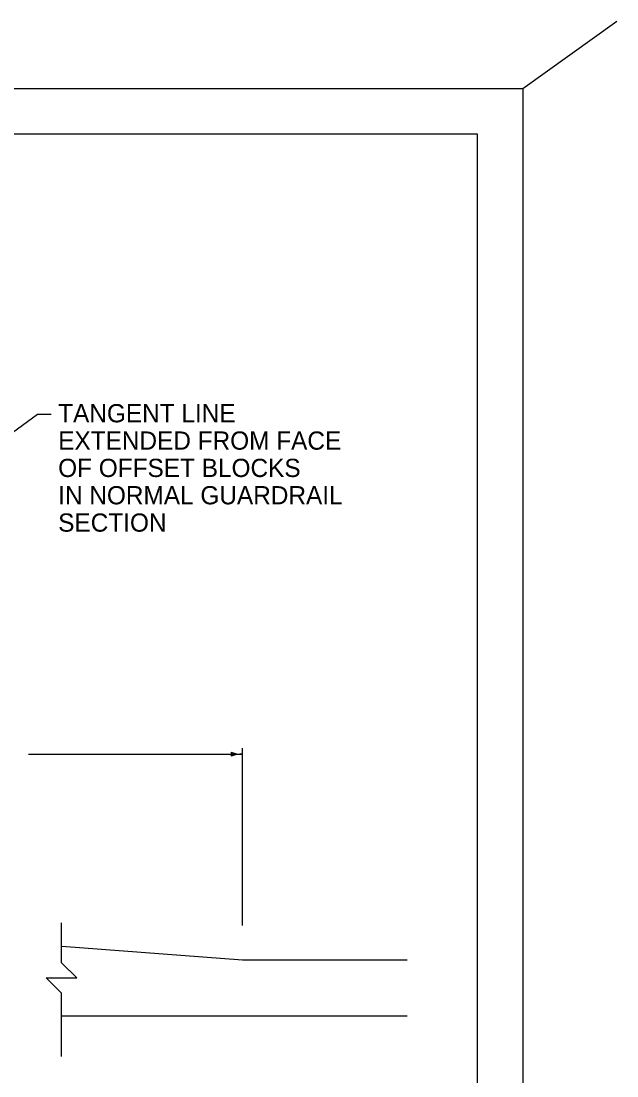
# Model space of a CAD drawing. Extents: x 998.4 to 1037, y 998.9 to 1022.7.
# Drawn here: x 1030.5 to 1037.03, y 1011.16 to 1022.74 of the extents above; entities that cross this region are included whole.
import ezdxf

# ---------------------------------------------------------------- set-up
doc = ezdxf.new("R2010")
doc.units = 0
for name, color, linetype in [('Level 1', 7, 'Continuous'), ('Level 10', 7, 'Continuous'), ('Level 11', 7, 'Continuous'), ('Level 14', 7, 'Continuous'), ('Level 2', 7, 'Continuous')]:
    doc.layers.add(name, color=color, linetype=linetype)

msp = doc.modelspace()

# ---------------------------------------------------------------- linework, layer by layer
at = {"layer": 'Level 1'}
for p, q in [((1030.58, 1014.693), (1032.928, 1014.693)), ((1032.928, 1012.812), (1032.928, 1014.759)), ((1030.943, 1012.586), (1032.928, 1012.435)), ((1032.928, 1012.435), (1034.731, 1012.435)), ((1034.731, 1011.818), (1030.941, 1011.818))]:
    msp.add_line(p, q, dxfattribs=at)
msp.add_lwpolyline([(1030.941, 1011.373), (1030.941, 1012.071), (1030.774, 1012.237), (1031.107, 1012.237), (1030.941, 1012.404), (1030.941, 1012.842)], dxfattribs=at)
at = {"layer": 'Level 10'}
for p, q in [((1007, 1021.5), (1035.5, 1021.5)), ((1035.5, 1021.5), (1035.5, 1000.5))]:
    msp.add_line(p, q, dxfattribs=at)
at = {"layer": 'Level 11'}
msp.add_lwpolyline([(1007, 1021.5), (1035.5, 1021.5), (1035.5, 1000.5), (1007, 1000.5)], close=True, dxfattribs=at)
at = {"layer": 'Level 14'}
for p, q in [((1036, 1022), (1037.034, 1022.739)), ((1000, 1022), (1036, 1022)), ((1036, 1022), (1036, 1000))]:
    msp.add_line(p, q, dxfattribs=at)
at = {"layer": 'Level 2'}
for p, q in [((1030.676, 1018.42), (1029.683, 1017.692)), ((1030.826, 1018.42), (1030.676, 1018.42))]:
    msp.add_line(p, q, dxfattribs=at)
for centre, radius, start, end in [((1032.78, 1014.693), 0.0313, 318.7746, 40.8913), ((1032.928, 1015.084), 0.391, 251.3472, 269.9939), ((1032.928, 1014.302), 0.391, 90, 108.6688), ((1032.928, 1014.302), 0.391, 89.9878, 90)]:
    msp.add_arc(centre, radius, start, end, dxfattribs=at)

# ---------------------------------------------------------------- texts
at = {"layer": 'Level 1'}
for s, p in [('TANGENT LINE', (1030.904, 1018.335)), ('EXTENDED FROM FACE', (1030.904, 1018.035)), ('OF OFFSET BLOCKS', (1030.904, 1017.735)), ('IN NORMAL GUARDRAIL', (1030.904, 1017.435)), ('SECTION', (1030.904, 1017.135))]:
    msp.add_text(s, height=0.2, dxfattribs=at).set_placement(p)

doc.saveas('drawing.dxf')
